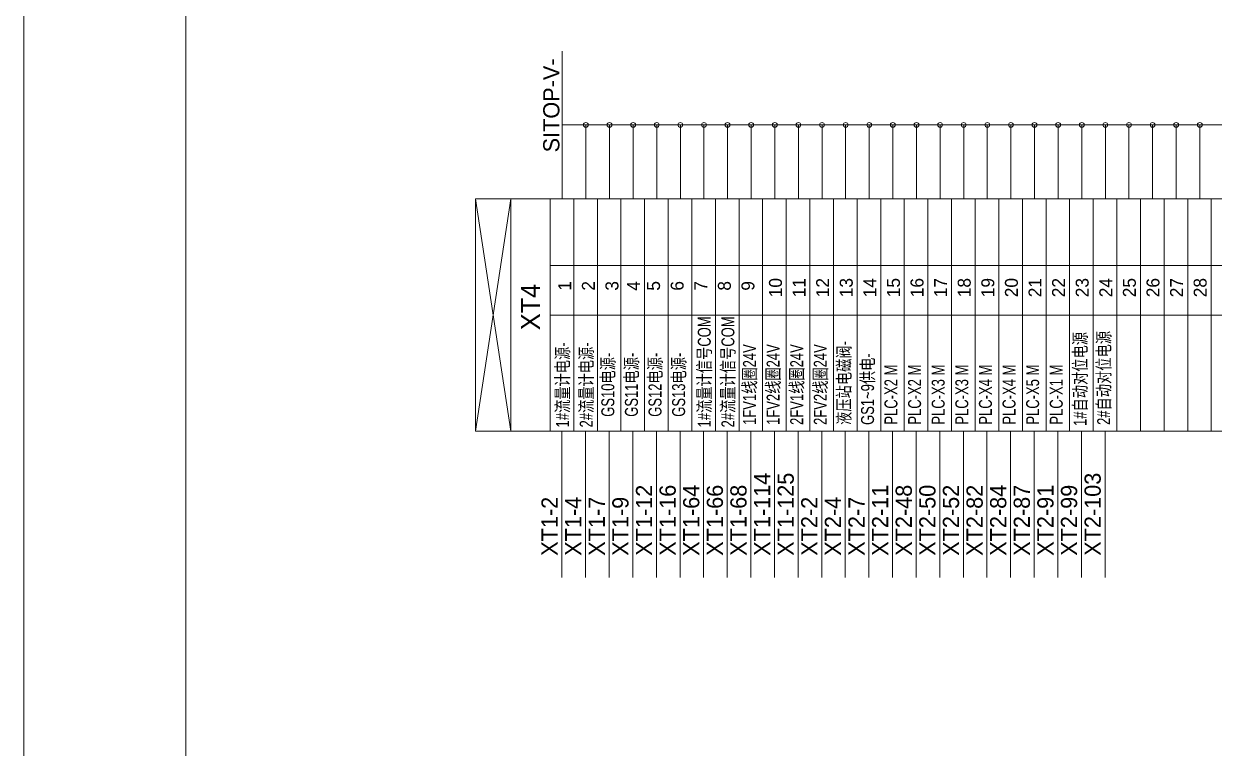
# Model space of a CAD drawing. Header units: millimetres. Extents: x 32721 to 103787, y 57624 to 127312.
# Drawn here: x 42543 to 43768, y 65680 to 66426 of the extents above; entities that cross this region are included whole.
import ezdxf
from ezdxf.enums import TextEntityAlignment as Align

# ---------------------------------------------------------------- set-up
doc = ezdxf.new("R2010")
doc.units = ezdxf.units.MM
doc.header["$LTSCALE"] = 10
for name, color, linetype, lineweight in [('1轮廓实线层', 7, 'Continuous', 18), ('2细线层', 4, 'Continuous', 18), ('图框层', 7, 'Continuous', 18)]:
    doc.layers.add(name, color=color, linetype=linetype, lineweight=lineweight)
doc.styles.add('样式 1', font='SIMYOU.TTF', dxfattribs={"width": 0.75})

msp = doc.modelspace()

# ---------------------------------------------------------------- linework, layer by layer
at = {"layer": '1轮廓实线层'}
for p, q in [((43097.4, 66245.55), (43097.4, 66397.67)), ((43097.4, 66321.61), (43923.6, 66321.61)), ((43121.7, 66245.55), (43121.7, 66321.61)), ((43146, 66245.55), (43146, 66321.61)), ((43170.3, 66245.55), (43170.3, 66321.61)), ((43194.6, 66245.55), (43194.6, 66321.61)), ((43218.9, 66245.55), (43218.9, 66321.61)), ((43243.2, 66245.55), (43243.2, 66321.61)), ((43267.5, 66245.55), (43267.5, 66321.61)), ((43291.8, 66245.55), (43291.8, 66321.61)), ((43316.1, 66245.55), (43316.1, 66321.61)), ((43340.4, 66245.55), (43340.4, 66321.61)), ((43364.7, 66245.55), (43364.7, 66321.61)), ((43389, 66245.55), (43389, 66321.61)), ((43413.3, 66245.55), (43413.3, 66321.61)), ((43437.6, 66245.55), (43437.6, 66321.61)), ((43461.9, 66245.55), (43461.9, 66321.61)), ((43486.2, 66245.55), (43486.2, 66321.61)), ((43510.5, 66245.55), (43510.5, 66321.61)), ((43534.8, 66245.55), (43534.8, 66321.61)), ((43559.1, 66245.55), (43559.1, 66321.61)), ((43583.4, 66245.55), (43583.4, 66321.61)), ((43607.7, 66245.55), (43607.7, 66321.61)), ((43632, 66245.55), (43632, 66321.61)), ((43656.3, 66245.55), (43656.3, 66321.61)), ((43680.6, 66245.55), (43680.6, 66321.61)), ((43704.9, 66245.55), (43704.9, 66321.61)), ((43729.2, 66245.55), (43729.2, 66321.61)), ((43753.5, 66245.55), (43753.5, 66321.61)), ((43008.17, 66245.55), (43044.62, 66006.35)), ((43008.17, 66006.35), (43044.62, 66245.55)), ((43008.17, 66245.55), (45053.2, 66245.55)), ((43044.62, 66006.35), (43044.62, 66245.55)), ((43084.9, 66245.55), (43084.9, 66006.35)), ((43084.9, 66245.55), (43084.9, 66006.35)), ((43109.2, 66245.55), (43109.2, 66006.35)), ((43133.5, 66245.55), (43133.5, 66006.35)), ((43157.8, 66245.55), (43157.8, 66006.35)), ((43182.1, 66245.55), (43182.1, 66006.35)), ((43206.4, 66245.55), (43206.4, 66006.35)), ((43230.7, 66245.55), (43230.7, 66006.35)), ((43255, 66245.55), (43255, 66006.35)), ((43279.3, 66245.55), (43279.3, 66006.35)), ((43303.6, 66245.55), (43303.6, 66006.35)), ((43327.9, 66245.55), (43327.9, 66006.35)), ((43352.2, 66245.55), (43352.2, 66006.35)), ((43376.5, 66245.55), (43376.5, 66006.35)), ((43400.8, 66245.55), (43400.8, 66006.35)), ((43425.1, 66245.55), (43425.1, 66006.35)), ((43449.4, 66245.55), (43449.4, 66006.35)), ((43473.7, 66245.55), (43473.7, 66006.35)), ((43498, 66245.55), (43498, 66006.35)), ((43522.3, 66245.55), (43522.3, 66006.35)), ((43546.6, 66245.55), (43546.6, 66006.35)), ((43570.9, 66245.55), (43570.9, 66006.35)), ((43595.2, 66245.55), (43595.2, 66006.35)), ((43619.5, 66245.55), (43619.5, 66006.35)), ((43643.8, 66245.55), (43643.8, 66006.35)), ((43668.1, 66245.55), (43668.1, 66006.35)), ((43692.4, 66245.55), (43692.4, 66006.35)), ((43716.7, 66245.55), (43716.7, 66006.35)), ((43741, 66245.55), (43741, 66006.35)), ((43765.3, 66245.55), (43765.3, 66006.35)), ((43008.17, 66200.75), (43008.17, 66006.35)), ((43008.17, 66200.75), (43008.17, 66006.35)), ((43008.17, 66200.75), (43008.17, 66006.35)), ((43008.17, 66200.75), (43008.17, 66006.35)), ((43008.17, 66200.75), (43008.17, 66006.35)), ((43008.17, 66200.75), (43008.17, 66006.35)), ((43008.17, 66200.75), (43008.17, 66006.35)), ((43008.17, 66200.75), (43008.17, 66006.35)), ((43008.17, 66200.75), (43008.17, 66006.35)), ((43008.17, 66200.75), (43008.17, 66006.35)), ((43044.62, 66200.75), (43044.62, 66006.35)), ((43044.62, 66200.75), (43044.62, 66006.35)), ((45028.9, 66177.09), (43084.9, 66177.09)), ((43084.9, 66125.95), (45028.9, 66125.95)), ((45053.2, 66006.35), (43008.17, 66006.35)), ((43097.05, 66006.35), (43097.05, 65855.97)), ((43121.35, 66006.35), (43121.35, 65855.97)), ((43145.65, 66006.35), (43145.65, 65855.97)), ((43169.95, 66006.35), (43169.95, 65855.97)), ((43194.25, 66006.35), (43194.25, 65855.97)), ((43218.55, 66006.35), (43218.55, 65855.97)), ((43242.85, 66006.35), (43242.85, 65855.97)), ((43267.15, 66006.35), (43267.15, 65855.97)), ((43291.45, 66006.35), (43291.45, 65855.97)), ((43315.75, 66006.35), (43315.75, 65855.97)), ((43340.05, 66006.35), (43340.05, 65855.97)), ((43364.35, 66006.35), (43364.35, 65855.97)), ((43388.65, 66006.35), (43388.65, 65855.97)), ((43412.95, 66006.35), (43412.95, 65855.97)), ((43437.25, 66006.35), (43437.25, 65855.97)), ((43461.55, 66006.35), (43461.55, 65855.97)), ((43485.85, 66006.35), (43485.85, 65855.97)), ((43510.15, 66006.35), (43510.15, 65855.97)), ((43534.45, 66006.35), (43534.45, 65855.97)), ((43558.75, 66006.35), (43558.75, 65855.97)), ((43583.05, 66006.35), (43583.05, 65855.97)), ((43607.35, 66006.35), (43607.35, 65855.97)), ((43631.65, 66006.35), (43631.65, 65855.97)), ((43655.95, 66006.35), (43655.95, 65855.97))]:
    msp.add_line(p, q, dxfattribs=at)
msp.add_lwpolyline([(43008.17, 66006.35), (43008.17, 66245.55), (43044.62, 66245.55), (43044.62, 66006.35)], close=True, dxfattribs=at)
for centre in [(43121.7, 66321.61), (43146, 66321.61), (43170.3, 66321.61), (43194.6, 66321.61), (43218.9, 66321.61), (43243.2, 66321.61), (43267.5, 66321.61), (43291.8, 66321.61), (43316.1, 66321.61), (43340.4, 66321.61), (43364.7, 66321.61), (43389, 66321.61), (43413.3, 66321.61), (43437.6, 66321.61), (43461.9, 66321.61), (43486.2, 66321.61), (43510.5, 66321.61), (43534.8, 66321.61), (43559.1, 66321.61), (43583.4, 66321.61), (43607.7, 66321.61), (43632, 66321.61), (43656.3, 66321.61), (43680.6, 66321.61), (43704.9, 66321.61), (43729.2, 66321.61), (43753.5, 66321.61)]:
    msp.add_circle(centre, 2.5, dxfattribs=at)
at = {"layer": '2细线层'}
msp.add_line((42543.25, 64730.5), (42543.25, 67530.5), dxfattribs=at)
at = {"layer": '图框层'}
msp.add_line((42709.92, 64797.17), (42709.92, 67463.84), dxfattribs=at)

# ---------------------------------------------------------------- texts
at = {"layer": '1轮廓实线层', "style": '样式 1'}
for s, height, p in [('SITOP-V-', 16.667, (43094.44, 66293.41)), ('1', 13.33, (43106.61, 66151.05)), ('2', 13.33, (43130.9, 66151.05)), ('3', 13.33, (43155.18, 66151.05)), ('4', 13.33, (43177.21, 66151.05)), ('5', 13.33, (43198.01, 66151.05)), ('6', 13.33, (43222.29, 66151.05)), ('7', 13.33, (43246.57, 66151.05)), ('8', 13.33, (43270.85, 66151.05)), ('9', 13.33, (43295.13, 66151.05)), ('10', 13.333, (43323.45, 66144.28)), ('11', 13.333, (43347.73, 66144.28)), ('12', 13.333, (43372.01, 66144.28)), ('13', 13.333, (43396.29, 66144.28)), ('14', 13.333, (43420.58, 66144.28)), ('15', 13.333, (43444.86, 66144.28)), ('16', 13.333, (43469.14, 66144.28)), ('17', 13.333, (43493.42, 66144.28)), ('18', 13.333, (43517.7, 66144.28)), ('19', 13.333, (43541.98, 66144.28)), ('20', 13.333, (43566.27, 66144.28)), ('21', 13.333, (43590.55, 66144.28)), ('22', 13.333, (43614.83, 66144.28)), ('23', 13.333, (43639.11, 66144.28)), ('24', 13.333, (43663.39, 66144.28)), ('25', 13.333, (43687.67, 66144.28)), ('26', 13.333, (43711.96, 66144.28)), ('27', 13.333, (43736.24, 66144.28)), ('28', 13.333, (43760.52, 66144.28)), ('XT1-114', 16.667, (43311.34, 65878.25)), ('XT1-125', 16.667, (43335.64, 65878.25)), ('XT2-103', 16.667, (43651.54, 65878.25)), ('XT1-12', 16.667, (43189.84, 65878.25)), ('XT1-16', 16.667, (43214.14, 65878.25)), ('XT1-64', 16.667, (43238.44, 65878.25)), ('XT1-66', 16.667, (43262.74, 65878.25)), ('XT1-68', 16.667, (43287.04, 65878.25)), ('XT2-11', 16.667, (43432.84, 65878.25)), ('XT2-48', 16.667, (43457.14, 65878.25)), ('XT2-50', 16.667, (43481.44, 65878.25)), ('XT2-52', 16.667, (43505.74, 65878.25)), ('XT2-82', 16.667, (43530.04, 65878.25)), ('XT2-84', 16.667, (43554.34, 65878.25)), ('XT2-87', 16.667, (43578.64, 65878.25)), ('XT2-91', 16.667, (43602.94, 65878.25)), ('XT2-99', 16.667, (43627.24, 65878.25)), ('XT1-2', 16.667, (43092.64, 65878.25)), ('XT1-4', 16.667, (43116.94, 65878.25)), ('XT1-7', 16.667, (43141.24, 65878.25)), ('XT1-9', 16.667, (43165.54, 65878.25)), ('XT2-2', 16.667, (43359.94, 65878.25)), ('XT2-4', 16.667, (43384.24, 65878.25)), ('XT2-7', 16.667, (43408.54, 65878.25))]:
    msp.add_text(s, height=height, rotation=90, dxfattribs=at).set_placement(p)
msp.add_text('XT4', height=19.444, rotation=90, dxfattribs=at).set_placement((43074.33, 66134.27), align=Align.CENTER)
at = {"layer": '1轮廓实线层', "style": '样式 1', "width": 0.75}
for s, p in [('1#流量计信号COM', (43250.19, 66010.33)), ('2#流量计信号COM', (43274.49, 66010.33)), ('1#自动对位电源', (43636.91, 66011.84)), ('2#自动对位电源', (43661.21, 66012.91)), ('1#流量计电源-', (43104.27, 66010.33)), ('2#流量计电源-', (43128.69, 66010.33)), ('1FV1线圈24V', (43296.71, 66012.91)), ('1FV2线圈24V', (43321.01, 66012.91)), ('2FV1线圈24V', (43345.31, 66012.91)), ('2FV2线圈24V', (43369.61, 66012.91)), ('液压站电磁阀-', (43393.91, 66012.91)), ('GS10电源-', (43150.91, 66021.3)), ('GS11电源-', (43175.21, 66021.3)), ('GS12电源-', (43199.51, 66021.3)), ('GS13电源-', (43223.81, 66021.3)), ('GS1~9供电-', (43418.21, 66012.91))]:
    msp.add_text(s, height=13.333, rotation=90, dxfattribs=at).set_placement(p)
at = {"layer": '1轮廓实线层', "char_height": 13.333, "width": 84.6667, "attachment_point": 7, "rotation": 90, "style": '样式 1'}
for s, insert in [('PLC-X2 M', (43442.51, 66013.24)), ('PLC-X2 M', (43466.81, 66013.24)), ('PLC-X3 M', (43491.11, 66013.24)), ('PLC-X3 M', (43515.41, 66013.24)), ('PLC-X4 M', (43539.71, 66013.24)), ('PLC-X4 M', (43564.01, 66013.24)), ('PLC-X5 M', (43588.31, 66013.24)), ('PLC-X1 M', (43612.61, 66013.24))]:
    msp.add_mtext(s, dxfattribs=dict(at, insert=insert))

doc.saveas('drawing.dxf')
